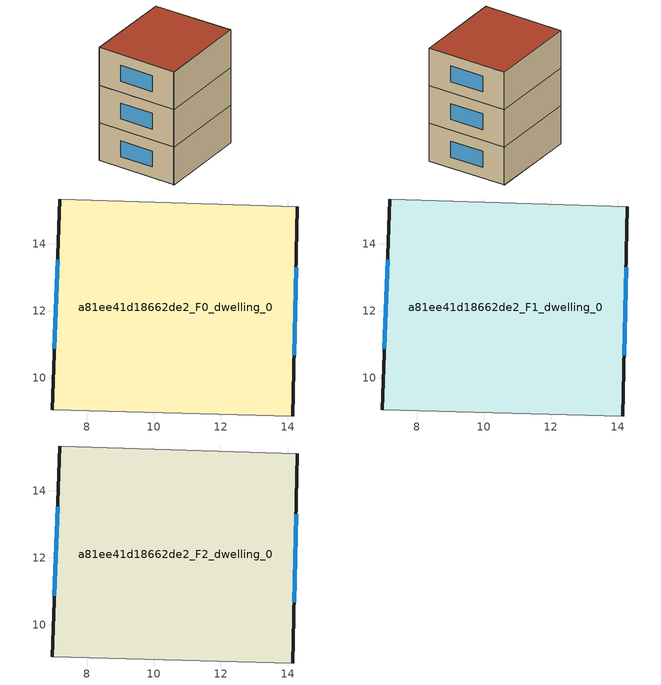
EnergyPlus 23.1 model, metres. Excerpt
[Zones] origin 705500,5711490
a81ee41d18662de2_F0_dwelling_0
 floor ground (EU_floor_Construction): 14.3,15.11 14.16,8.86 6.97,9.04 7.2,15.33 z0
 wall outside (EU_wall_Construction): 14.16,8.86 14.3,15.11 / 7.2,15.33 6.97,9.04 z0:3
 wall adiabatic (EU_wall_Construction): 6.97,9.04 14.16,8.86 / 14.3,15.11 7.2,15.33 z0:3
 window (EU_Window_Construction): 14.2,10.66 14.26,13.3 / 7.13,13.52 7.04,10.86 z0.87:2.13
a81ee41d18662de2_F1_dwelling_0
 floor to a81ee41d18662de2_F0_dwelling_0 (EU_floor_Construction): 14.3,15.11 14.15,8.86 6.97,9.04 7.2,15.33 z3
 wall outside (EU_wall_Construction): 14.16,8.86 14.3,15.11 / 7.2,15.33 6.97,9.04 z3:6
 wall adiabatic (EU_wall_Construction): 6.97,9.04 14.16,8.86 / 14.3,15.11 7.2,15.33 z3:6
 window (EU_Window_Construction): 14.2,10.66 14.26,13.3 / 7.13,13.52 7.04,10.86 z3.87:5.13
a81ee41d18662de2_F2_dwelling_0
 floor to a81ee41d18662de2_F1_dwelling_0 (EU_floor_Construction): 14.3,15.11 14.15,8.86 6.97,9.04 7.2,15.33 z6
 wall outside (EU_wall_Construction): 14.16,8.86 14.3,15.11 / 7.2,15.33 6.97,9.04 z6:9
 wall adiabatic (EU_wall_Construction): 6.97,9.04 14.16,8.86 / 14.3,15.11 7.2,15.33 z6:9
 window (EU_Window_Construction): 14.2,10.66 14.26,13.3 / 7.13,13.52 7.04,10.86 z6.87:8.13
 roof outside (EU_roof_Construction): 14.16,8.86 14.3,15.11 7.2,15.33 6.97,9.04 z9
shading: 6.95,9.05 14.16,8.86 / 14.3,15.11 7.19,15.33 z0:9
[Building]
EU S2 Campaign: North Axis=0; Terrain=City; Solar Distribution=FullExterior
[Site:Location]
London: Latitude=51.5; Longitude=-0.5; Time Zone=0; Elevation=25
[SizingPeriod:WeatherFileDays]
AnnualSizingPeriod: Begin Month=1; Begin Day of Month=1; End Month=12; End Day of Month=31; Day of Week for Start Day=Monday; Use Weather File Daylight Saving Period=No; Use Weather File Rain and Snow Indicators=No
[MATERIAL]
EU_InternalMass_Material: Roughness=MediumRough; Thickness=0.1; Conductivity=1; Density=1800; Specific Heat=900; Thermal Absorptance=0.9; Solar Absorptance=0.7; Visible Absorptance=0.7
[MATERIAL:NOMASS] Roughness=MediumRough; Thermal Absorptance=0.9; Solar Absorptance=0.7; Visible Absorptance=0.7
Name | Thermal Resistance
EU_wall_NoMass | 0.724719
EU_roof_NoMass | 2.98947
EU_floor_NoMass | 2.39157
[WINDOWMATERIAL:SIMPLEGLAZINGSYSTEM]
EU_Window_SimpleGlazing: UFactor=2.63425; Solar Heat Gain Coefficient=0.76; Visible Transmittance=0.76
[CONSTRUCTION]
EU_wall_Construction: EU_wall_NoMass
EU_roof_Construction: EU_roof_NoMass
EU_floor_Construction: EU_floor_NoMass
EU_Window_Construction: EU_Window_SimpleGlazing
EU_InternalMass_Construction: EU_InternalMass_Material
[ZONE] Type=1; Multiplier=1; Ceiling Height=autocalculate; Volume=134.472; Floor Area=autocalculate; Part of Total Floor Area=Yes
a81ee41d18662de2_F0_dwelling_0; a81ee41d18662de2_F1_dwelling_0; a81ee41d18662de2_F2_dwelling_0
[INTERNALMASS] Construction=EU_InternalMass_Construction; Surface Area=44.8238
Name | Zone or ZoneList
a81ee41d18662de2_F0_dwelling_0_EU_InternalMass | a81ee41d18662de2_F0_dwelling_0
a81ee41d18662de2_F1_dwelling_0_EU_InternalMass | a81ee41d18662de2_F1_dwelling_0
a81ee41d18662de2_F2_dwelling_0_EU_InternalMass | a81ee41d18662de2_F2_dwelling_0
[OTHEREQUIPMENT] Fuel Type=Electricity; Design Level Calculation Method=Watts/Area; Power per Zone Floor Area=1; Fraction Latent=0; Fraction Radiant=0; Fraction Lost=0; Carbon Dioxide Generation Rate=0; EndUse Subcategory=EU_Step8_InternalGains
Name | Zone or ZoneList or Space or SpaceList | Schedule
EU_Step8_InternalGain_a81ee41d18662de2_F0_dwelling_0_f000 | a81ee41d18662de2_F0_dwelling_0 | EU_Step8_GainSchedule_a81ee41d18662de2_F0_dwelling_0_f000
EU_Step8_InternalGain_a81ee41d18662de2_F1_dwelling_0_f000 | a81ee41d18662de2_F1_dwelling_0 | EU_Step8_GainSchedule_a81ee41d18662de2_F1_dwelling_0_f000
EU_Step8_InternalGain_a81ee41d18662de2_F2_dwelling_0_f000 | a81ee41d18662de2_F2_dwelling_0 | EU_Step8_GainSchedule_a81ee41d18662de2_F2_dwelling_0_f000
[ZONEVENTILATION:DESIGNFLOWRATE] Schedule=EU_AlwaysOn; Design Flow Rate Calculation Method=AirChanges/Hour; Air Changes per Hour=0.418135; Ventilation Type=Natural; Fan Pressure Rise=0; Fan Total Efficiency=1; Constant Term Coefficient=1; Temperature Term Coefficient=0; Velocity Term Coefficient=0; Velocity Squared Term Coefficient=0; Minimum Indoor Temperature=-100; Maximum Indoor Temperature=100; Delta Temperature=-100; Minimum Outdoor Temperature=-100; Maximum Outdoor Temperature=100; Maximum Wind Speed=40
Name | Zone or ZoneList or Space or SpaceList
EU_ConstantAir_a81ee41d18662de2_F0_dwelling_0 | a81ee41d18662de2_F0_dwelling_0
EU_ConstantAir_a81ee41d18662de2_F1_dwelling_0 | a81ee41d18662de2_F1_dwelling_0
EU_ConstantAir_a81ee41d18662de2_F2_dwelling_0 | a81ee41d18662de2_F2_dwelling_0
[HVACTEMPLATE:THERMOSTAT] Constant Heating Setpoint=20; Constant Cooling Setpoint=50
EU_HeatOnly_a81ee41d18662de2_F0_dwelling_0; EU_HeatOnly_a81ee41d18662de2_F1_dwelling_0; EU_HeatOnly_a81ee41d18662de2_F2_dwelling_0
[HVACTEMPLATE:ZONE:IDEALLOADSAIRSYSTEM] System Availability Schedule=EU_AlwaysOn; Maximum Heating Supply Air Temperature=50; Minimum Cooling Supply Air Temperature=13; Maximum Heating Supply Air Humidity Ratio=0.0156; Minimum Cooling Supply Air Humidity Ratio=0.0077; Heating Limit=NoLimit; Cooling Limit=NoLimit; Heating Availability Schedule=EU_AlwaysOn; Cooling Availability Schedule=EU_CoolingOff; Dehumidification Control Type=ConstantSensibleHeatRatio; Cooling Sensible Heat Ratio=0.7; Dehumidification Setpoint=60; Humidification Control Type=None; Humidification Setpoint=30; Outdoor Air Method=None; Outdoor Air Flow Rate per Person=0.00944; Outdoor Air Flow Rate per Zone Floor Area=0; Outdoor Air Flow Rate per Zone=0; Demand Controlled Ventilation Type=None; Outdoor Air Economizer Type=NoEconomizer; Heat Recovery Type=None; Sensible Heat Recovery Effectiveness=0.7; Latent Heat Recovery Effectiveness=0.65
Name | Template Thermostat
a81ee41d18662de2_F0_dwelling_0 | EU_HeatOnly_a81ee41d18662de2_F0_dwelling_0
a81ee41d18662de2_F1_dwelling_0 | EU_HeatOnly_a81ee41d18662de2_F1_dwelling_0
a81ee41d18662de2_F2_dwelling_0 | EU_HeatOnly_a81ee41d18662de2_F2_dwelling_0
[SIZING:ZONE] Zone Cooling Design Supply Air Temperature Input Method=SupplyAirTemperature; Zone Cooling Design Supply Air Temperature=13; Zone Heating Design Supply Air Temperature Input Method=SupplyAirTemperature; Zone Heating Design Supply Air Temperature=50; Zone Cooling Design Supply Air Humidity Ratio=0.008; Zone Heating Design Supply Air Humidity Ratio=0.008; Cooling Design Air Flow Method=DesignDay; Cooling Design Air Flow Rate=0; Cooling Minimum Air Flow per Zone Floor Area=0.000762; Cooling Minimum Air Flow=0; Cooling Minimum Air Flow Fraction=0.2; Heating Design Air Flow Method=DesignDay; Heating Design Air Flow Rate=0; Heating Maximum Air Flow per Zone Floor Area=0.002032; Heating Maximum Air Flow=0.141576; Heating Maximum Air Flow Fraction=0.3; Account for Dedicated Outdoor Air System=No; Dedicated Outdoor Air System Control Strategy=NeutralSupplyAir; Dedicated Outdoor Air Low Setpoint Temperature for Design=autosize; Dedicated Outdoor Air High Setpoint Temperature for Design=autosize; Zone Load Sizing Method=Sensible Load Only No Latent Load; Zone Latent Cooling Design Supply Air Humidity Ratio Input Method=HumidityRatioDifference; Zone Cooling Design Supply Air Humidity Ratio Difference=0.005; Zone Latent Heating Design Supply Air Humidity Ratio Input Method=HumidityRatioDifference; Zone Humidification Design Supply Air Humidity Ratio Difference=0.005
a81ee41d18662de2_F0_dwelling_0; a81ee41d18662de2_F1_dwelling_0; a81ee41d18662de2_F2_dwelling_0
[SCHEDULE:CONSTANT]
Name | Hourly Value
EU_AlwaysOn | 1
EU_CoolingOff | 0
[SCHEDULE:FILE] Column Number=1; Rows to Skip at Top=0; Number of Hours of Data=8760; Column Separator=Comma; Interpolate to Timestep=No; Minutes per Item=60; Adjust Schedule for Daylight Savings=Yes
Name | File
EU_Step8_GainSchedule_a81ee41d18662de2_F0_dwelling_0_f000 | ../../schedules/a81ee41d18662de2/a81ee41d18662de2_F0_dwelling_0_f000_gain.csv
EU_Step8_GainSchedule_a81ee41d18662de2_F1_dwelling_0_f000 | ../../schedules/a81ee41d18662de2/a81ee41d18662de2_F1_dwelling_0_f000_gain.csv
EU_Step8_GainSchedule_a81ee41d18662de2_F2_dwelling_0_f000 | ../../schedules/a81ee41d18662de2/a81ee41d18662de2_F2_dwelling_0_f000_gain.csv
